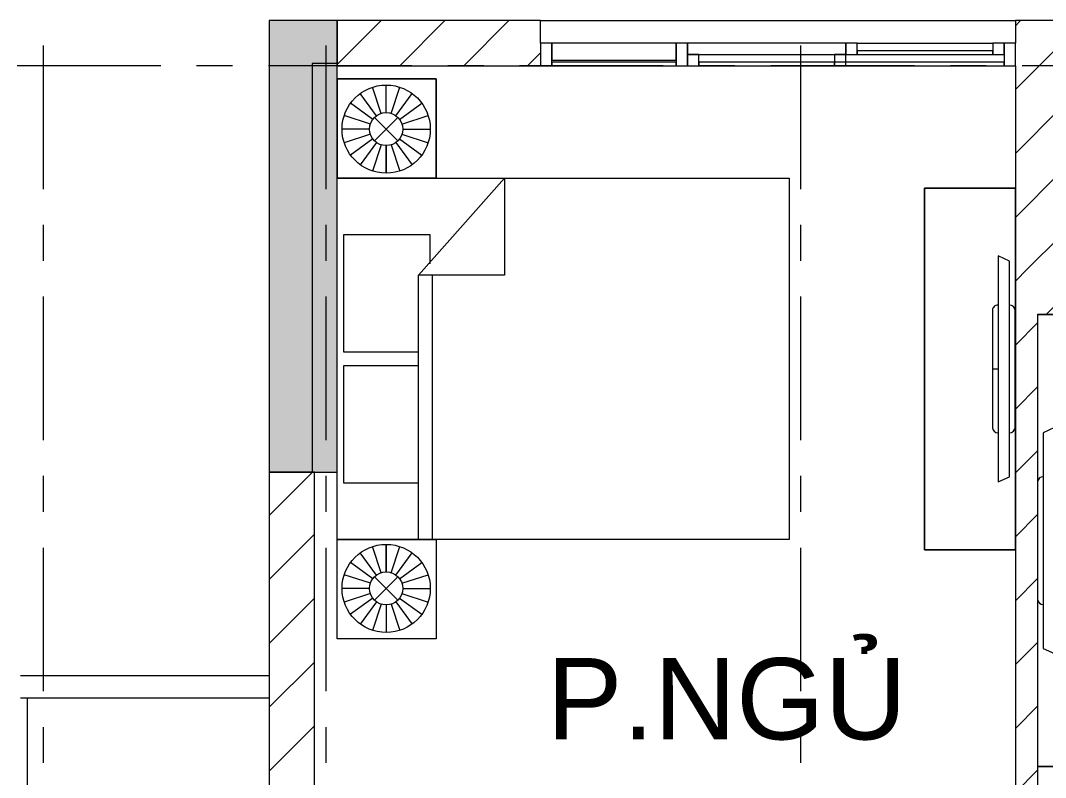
# Model space of a CAD drawing. Header units: millimetres. Extents: x -20144 to 117103, y -11426 to 48263.
# Drawn here: x 24601 to 29134, y 39249 to 42600 of the extents above; entities that cross this region are included whole.
import ezdxf

# ---------------------------------------------------------------- set-up
doc = ezdxf.new("R2010")
doc.units = ezdxf.units.MM
doc.linetypes.add('Grid Line', pattern=[22.225, 12.7, -3.175, 3.175, -3.175])
for name, color, linetype, lineweight in [('CHU', 181, 'Continuous', 5), ('CUA', 31, 'Continuous', 9), ('HATCH-TUONG', 152, 'Continuous', 9), ('NET CAT', 3, 'Continuous', 5), ('NET-CAT', 3, 'Continuous', 9), ('NET-THAY', 2, 'Continuous', 15), ('THIET BI', 44, 'Continuous', 5), ('TRUC', 225, 'Continuous', 5)]:
    doc.layers.add(name, color=color, linetype=linetype, lineweight=lineweight)
doc.styles.add('Arial_4', font='arial.ttf', dxfattribs={"height": 360})
pattern_1 = [(45, (0, 0), (-141.42136, 141.42136), [])]

# ---------------------------------------------------------------- blocks, each defined once
blk = doc.blocks.new('ALC1807-ASCENT PLAZA-KET CAU 1_rvt-1-MẶT BẰNG TẦNG 5 ĐẾN TẦNG 22')
at = {"layer": 'NET CAT'}
blk.add_hatch(color=7, dxfattribs=at).paths.add_polyline_path([(26000.5, 40599.9), (26000.5, 42599.9), (25700.5, 42599.9), (25700.5, 40599.9)], flags=0)
at = {"layer": 'NET CAT', "color": 90, "lineweight": 13}
for p, q in [((25700.5, 42599.9), (25700.5, 40599.9)), ((26000.5, 42599.9), (25700.5, 42599.9)), ((26000.5, 40599.9), (26000.5, 42599.9)), ((25700.5, 40599.9), (26000.5, 40599.9))]:
    blk.add_line(p, q, dxfattribs=at)
blk = doc.blocks.new('X-GIUONG1 - X-GIUONG-V30-MẶT BẰNG TẦNG 5 ĐẾN TẦNG 22')
at = {"layer": 'THIET BI', "lineweight": 9}
for p, q in [((-800, 2000), (800, 2000)), ((-800, 0), (-800, 2000)), ((-800, 0), (-800, 2000)), ((-800, 2000), (800, 2000)), ((800, 2000), (800, 0)), ((800, 2000), (800, 0)), ((-800, 740), (-370, 740)), ((-370, 360), (-800, 740)), ((-370, 740), (-370, 360)), ((-1239, 439), (-800, 439)), ((-1239, 0), (-1239, 439)), ((-1239, 439), (-1239, 0)), ((-800, 439), (-1239, 439)), ((-1016.6, 290.5), (-1016.6, 412.5)), ((-800, 439), (-800, 0)), ((-800, 0), (-800, 439)), ((-550, 410), (-420, 410)), ((-550, 30), (-550, 410)), ((-370, 420), (800, 420)), ((800, 439), (1239, 439)), ((800, 0), (800, 439)), ((800, 439), (1239, 439)), ((800, 0), (800, 439)), ((1016.6, 290.5), (1016.6, 412.5)), ((1239, 439), (1239, 0)), ((1239, 439), (1239, 0)), ((-1059.6, 276.6), (-1131.2, 375.2)), ((-1039.2, 287), (-1076.9, 402.9)), ((-993.9, 287), (-956.3, 402.9)), ((-973.5, 276.6), (-901.9, 375.2)), ((973.5, 276.6), (901.9, 375.2)), ((993.9, 287), (956.3, 402.9)), ((1039.2, 287), (1076.9, 402.9)), ((1059.6, 276.6), (1131.2, 375.2)), ((-1075.8, 260.4), (-1174.4, 332.1)), ((-957.4, 260.4), (-858.7, 332.1)), ((800, 360), (-370, 360)), ((-30, 360), (-30, 30)), ((30, 30), (30, 360)), ((550, 360), (550, 30)), ((957.4, 260.4), (858.7, 332.1)), ((1075.8, 260.4), (1174.4, 332.1)), ((-1086.1, 240), (-1202.1, 277.7)), ((-947, 240), (-831, 277.7)), ((947, 240), (831, 277.7)), ((1086.1, 240), (1202.1, 277.7)), ((-1068.3, 269.1), (-964.8, 165.6)), ((-1068.3, 165.6), (-964.8, 269.1)), ((1068.3, 269.1), (964.8, 165.6)), ((1068.3, 165.6), (964.8, 269.1)), ((-1089.7, 217.4), (-1211.7, 217.4)), ((-1086.1, 194.8), (-1202.1, 157.1)), ((-947, 194.8), (-831, 157.1)), ((-943.4, 217.4), (-821.4, 217.4)), ((-821.4, 217.4), (-943.4, 217.4)), ((943.4, 217.4), (821.4, 217.4)), ((821.4, 217.4), (943.4, 217.4)), ((947, 194.8), (831, 157.1)), ((1086.1, 194.8), (1202.1, 157.1)), ((1089.7, 217.4), (1211.7, 217.4)), ((-1075.8, 174.4), (-1174.4, 102.7)), ((-1059.6, 158.2), (-1131.2, 59.5)), ((-1039.2, 147.8), (-1076.9, 31.8)), ((-1016.6, 144.2), (-1016.6, 22.2)), ((-993.9, 147.8), (-956.3, 31.8)), ((-973.5, 158.2), (-901.9, 59.5)), ((-957.4, 174.4), (-858.7, 102.7)), ((957.4, 174.4), (858.7, 102.7)), ((973.5, 158.2), (901.9, 59.5)), ((993.9, 147.8), (956.3, 31.8)), ((1016.6, 144.2), (1016.6, 22.2)), ((1039.2, 147.8), (1076.9, 31.8)), ((1059.6, 158.2), (1131.2, 59.5)), ((1075.8, 174.4), (1174.4, 102.7)), ((-800, 0), (-1239, 0)), ((-1239, 0), (-800, 0)), ((800, 0), (-800, 0)), ((800, 0), (-800, 0)), ((-30, 30), (-550, 30)), ((550, 30), (30, 30)), ((1239, 0), (800, 0)), ((1239, 0), (800, 0))]:
    blk.add_line(p, q, dxfattribs=at)
for centre, radius in [((-1016.6, 217.4), 195.1), ((1016.6, 217.4), 195.1), ((-1016.6, 217.4), 73.2), ((1016.6, 217.4), 73.2)]:
    blk.add_circle(centre, radius, dxfattribs=at)
blk = doc.blocks.new('X-TV1 - X-TV-202761-MẶT BẰNG TẦNG 5 ĐẾN TẦNG 22')
at = {"layer": 'THIET BI', "lineweight": 9}
for p, q in [((0, -400), (0, -1.4)), ((0, -1.4), (0, -400)), ((522.5, -25), (500, -75)), ((1477.5, -25), (522.5, -25)), ((1500, -75), (1477.5, -25)), ((2000, -1.3), (2000, -400)), ((2000, -400), (2000, -1.3)), ((500, -75), (1500, -75)), ((1000, -100), (1000, -75)), ((740, -100), (1260, -100)), ((2000, -400), (0, -400)), ((0, -400), (2000, -400))]:
    blk.add_line(p, q, dxfattribs=at)
for centre, start_param, end_param in [((740, -25), 0.148698, 1.570796), ((1260, -25), 4.712389, 6.134487), ((740, -75), 1.570796, 3.141593), ((1260, -75), 3.141593, 4.712389)]:
    blk.add_ellipse(centre, major_axis=(0, 25), ratio=0.9, start_param=start_param, end_param=end_param, dxfattribs=at)
blk = doc.blocks.new('X-TV1 - X-TV 4-202765-MẶT BẰNG TẦNG 5 ĐẾN TẦNG 22')
at = {"layer": 'THIET BI', "lineweight": 9}
for p, q in [((0, 0), (1600, 0)), ((0, -400), (0, 0)), ((0, 0), (0, -400)), ((1060, 0), (540, 0)), ((1600, 0), (1600, -400)), ((1600, -400), (1600, 0)), ((322.5, -25), (300, -75)), ((1277.5, -25), (322.5, -25)), ((1300, -75), (1277.5, -25)), ((300, -75), (1300, -75)), ((800, -100), (800, -75)), ((540, -100), (1060, -100)), ((1600, -400), (0, -400)), ((0, -400), (1600, -400))]:
    blk.add_line(p, q, dxfattribs=at)
for centre, start_param, end_param in [((540, -25), 0, 1.570796), ((1060, -25), 4.712389, 6.283185), ((540, -75), 1.570796, 3.141593), ((1060, -75), 3.141593, 4.712389)]:
    blk.add_ellipse(centre, major_axis=(0, 25), ratio=0.9, start_param=start_param, end_param=end_param, dxfattribs=at)
blk = doc.blocks.new('X-PHONG NGU 2 - X-PHONG NGU 2_Recovery_-60158-MẶT BẰNG TẦNG 5 ĐẾN TẦNG 22')
at = {"layer": 'CUA'}
for p, q in [((-1000, 0), (-1050, 0)), ((-1050, 0), (-1050, -100)), ((-450, 0), (-1000, 0)), ((-1000, 0), (-1000, -75)), ((-1000, -100), (-1000, 0)), ((-450, -75), (-450, 0)), ((-400, 0), (-450, 0)), ((-450, 0), (-450, -100)), ((300, 0), (-400, 0)), ((-400, 0), (-400, -50)), ((-400, -100), (-400, 0)), ((300, -50), (300, 0)), ((350, 0), (300, 0)), ((300, 0), (300, -50)), ((350, -50), (350, 0)), ((350, 0), (950, 0)), ((1000, 0), (950, 0)), ((950, 0), (950, -50)), ((1050, 0), (1000, 0)), ((1000, 0), (1000, -100)), ((1000, -50), (1000, 0)), ((1050, -100), (1050, 0)), ((950, -35), (350, -35)), ((350, -35), (350, -50)), ((950, -50), (950, -35)), ((-1000, -75), (-450, -75)), ((-450, -85), (-1000, -85)), ((-1000, -85), (-1000, -100)), ((-450, -100), (-450, -85)), ((-400, -50), (300, -50)), ((-350, -50), (-400, -50)), ((-400, -50), (-400, -100)), ((-350, -100), (-350, -50)), ((250, -85), (-350, -85)), ((-350, -85), (-350, -100)), ((300, -50), (250, -50)), ((250, -50), (250, -100)), ((1000, -85), (250, -85)), ((250, -85), (250, -100)), ((250, -100), (250, -85)), ((300, -50), (350, -50)), ((300, -100), (300, -50)), ((350, -50), (950, -50)), ((950, -50), (1000, -50)), ((1000, -100), (1000, -85)), ((-1050, -100), (-1000, -100)), ((-1000, -100), (-450, -100)), ((-450, -100), (-400, -100)), ((-400, -100), (-350, -100)), ((-350, -100), (250, -100)), ((250, -100), (1000, -100)), ((250, -100), (300, -100)), ((1000, -100), (1050, -100))]:
    blk.add_line(p, q, dxfattribs=at)

msp = doc.modelspace()

# ---------------------------------------------------------------- hatches: boundary and pattern name
at = {"layer": 'HATCH-TUONG'}
h = msp.add_hatch(dxfattribs=at)
h.set_pattern_fill('FP_2', color=256, style=0, pattern_type=2)
h.set_pattern_definition(pattern_1)
h.paths.add_polyline_path([(26900.5, 42399.9), (26900.5, 42599.9), (26000.5, 42599.9), (26000.5, 42399.9)], flags=0)
h = msp.add_hatch(dxfattribs=at)
h.set_pattern_fill('FP_2', color=256, style=0, pattern_type=2)
h.set_pattern_definition(pattern_1)
h.paths.add_polyline_path([(29200.5, 41499.9), (29200.5, 42599.9), (29000.5, 42599.9), (29000.5, 41499.9)], flags=0)
h = msp.add_hatch(dxfattribs=at)
h.set_pattern_fill('FP_2', color=256, style=0, pattern_type=2)
h.set_pattern_definition(pattern_1)
h.paths.add_polyline_path([(29100.5, 41299.9), (29550.5, 41299.9), (29550.5, 41499.9), (29000.5, 41499.9), (29000.5, 41299.9)], flags=0)
h.paths.add_polyline_path([(31750.5, 41299.9), (31800.5, 41299.9), (31800.5, 41499.9), (31750.5, 41499.9)], flags=0)
h = msp.add_hatch(dxfattribs=at)
h.set_pattern_fill('FP_2', color=256, style=0, pattern_type=2)
h.set_pattern_definition(pattern_1)
h.paths.add_polyline_path([(29100.5, 37439.9), (29100.5, 38247.7), (29000.5, 38247.7), (29000.5, 37439.9)], flags=0)
h.paths.add_polyline_path([(29000.5, 39147.7), (29100.5, 39147.7), (29100.5, 41299.9), (29000.5, 41299.9), (29000.5, 40316)], flags=0)
h = msp.add_hatch(dxfattribs=at)
h.set_pattern_fill('FP_2', color=256, style=0, pattern_type=2)
h.set_pattern_definition(pattern_1)
h.paths.add_polyline_path([(25900.5, 39199.9), (25900.5, 40599.9), (25700.5, 40599.9), (25700.5, 39199.9)], flags=0)

# ---------------------------------------------------------------- linework, layer by layer
at = {"layer": 'NET-CAT'}
for p, q in [((26900.5, 42599.9), (26000.5, 42599.9)), ((26000.5, 42599.9), (26000.5, 42399.9)), ((26900.5, 42499.9), (26900.5, 42599.9)), ((29200.5, 42599.9), (29000.5, 42599.9)), ((29000.5, 42599.9), (29000.5, 42499.9)), ((26000.5, 42399.9), (26900.5, 42399.9)), ((29000.5, 42399.9), (29000.5, 41499.9)), ((29000.5, 41499.9), (29000.5, 41299.9)), ((29000.5, 41299.9), (29000.5, 39147.7)), ((29100.5, 41299.9), (29550.5, 41299.9)), ((29100.5, 39147.7), (29100.5, 41299.9)), ((25700.5, 40599.9), (25700.5, 39199.9)), ((25900.5, 40599.9), (25700.5, 40599.9)), ((25900.5, 39199.9), (25900.5, 40599.9))]:
    msp.add_line(p, q, dxfattribs=at)
at = {"layer": 'NET-THAY', "lineweight": 9}
for p, q in [((26900.5, 42599.9), (29000.5, 42599.9)), ((25890.5, 42409.9), (25890.5, 40599.9)), ((26000.5, 42409.9), (25890.5, 42409.9)), ((24600.5, 39699.9), (25700.5, 39699.9)), ((25700.5, 39599.9), (24600.5, 39599.9)), ((24630.5, 39599.9), (24630.5, 39119.9))]:
    msp.add_line(p, q, dxfattribs=at)
at = {"layer": 'TRUC', "linetype": 'Grid Line', "ltscale": 50}
for p, q in [((24700.5, 43599.9), (24700.5, -7167.6)), ((25950.5, 43599.9), (25950.5, -4500.1)), ((28050.5, 43599.9), (28050.5, -7167.6)), ((43000.5, 42399.9), (-14407, 42399.9))]:
    msp.add_line(p, q, dxfattribs=at)

# ---------------------------------------------------------------- block references
at = {"lineweight": 5}
msp.add_blockref('ALC1807-ASCENT PLAZA-KET CAU 1_rvt-1-MẶT BẰNG TẦNG 5 ĐẾN TẦNG 22', (0, 0), dxfattribs=at)
at = {"lineweight": 9}
msp.add_blockref('X-PHONG NGU 2 - X-PHONG NGU 2_Recovery_-60158-MẶT BẰNG TẦNG 5 ĐẾN TẦNG 22', (27950.5, 42499.9), dxfattribs=at)
for name, p, rotation in [('X-GIUONG1 - X-GIUONG-V30-MẶT BẰNG TẦNG 5 ĐẾN TẦNG 22', (26000.5, 41102.4), 270), ('X-TV1 - X-TV 4-202765-MẶT BẰNG TẦNG 5 ĐẾN TẦNG 22', (28999.1, 41857.4), 270), ('X-TV1 - X-TV-202761-MẶT BẰNG TẦNG 5 ĐẾN TẦNG 22', (29099.1, 39297.7), 90)]:
    msp.add_blockref(name, p, dxfattribs=dict(at, rotation=rotation))

# ---------------------------------------------------------------- texts
at = {"layer": 'CHU', "color": 7, "lineweight": 30, "insert": (28520.1, 39777.5), "char_height": 360, "width": 1577.62, "attachment_point": 3, "line_spacing_factor": 0.936439, "style": 'Arial_4'}
msp.add_mtext('\\pt2540,5080,7620,10160,12700,15240,17780,20320,22860,25400,27940,30480,33020,35560,38100,40640,43180,45720,48260,50800,53340,55880,58420,60960,63500,66040,68580,71120,73660,76200,78740,81280;P.NGỦ', dxfattribs=at)

doc.saveas('drawing.dxf')
